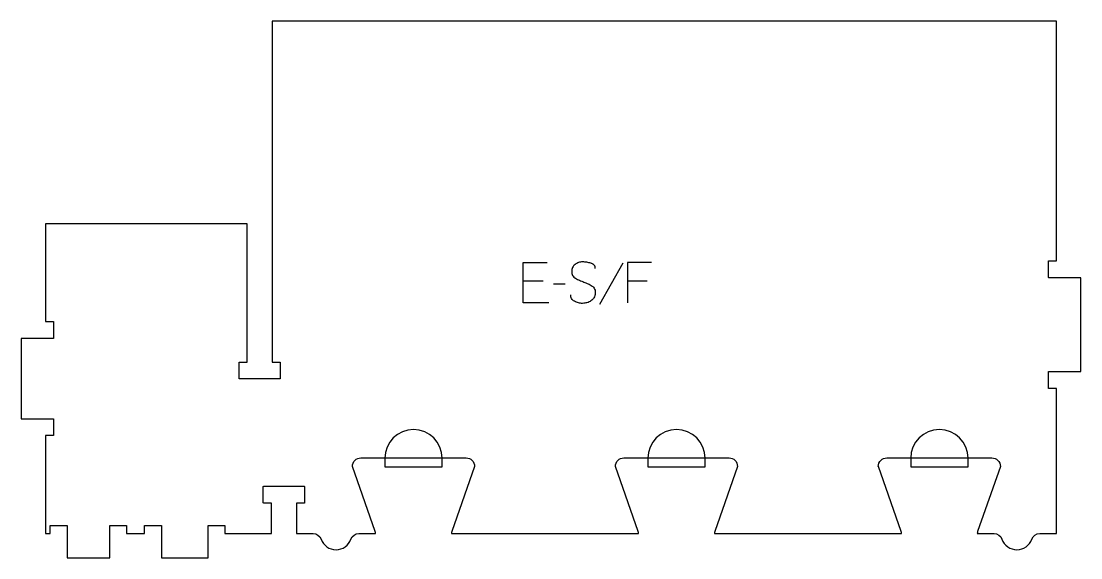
# Model space of a CAD drawing. Extents: x 0 to 786, y 0 to 398.
import ezdxf

# ---------------------------------------------------------------- set-up
doc = ezdxf.new("R2010")
doc.units = 0
for name, color, linetype in [('1_ANYTOOL_1MMDEEP_LABELS_S', 2, 'CONTINUOUS'), ('4_ANYTOOL_CUTTHROUGH_OUTSI', 5, 'CONTINUOUS'), ('5_ANYTOOL_HALF_MILL_9MM_IN', 3, 'CONTINUOUS')]:
    doc.layers.add(name, color=color, linetype=linetype)

msp = doc.modelspace()

# ---------------------------------------------------------------- linework, layer by layer
at = {"layer": '1_ANYTOOL_1MMDEEP_LABELS_S'}
for p, q in [((445.902261, 218.343312), (428.716546, 187.571883)), ((386.845118, 204.886169), (372.187975, 204.886169)), ((463.987975, 204.843312), (449.502261, 204.843312)), ((403.345118, 202.700455), (394.559403, 202.61474))]:
    msp.add_line(p, q, dxfattribs=at)
for points in [[(391.130832, 188.81474), (372.187975, 188.81474), (372.187975, 218.81474), (390.016546, 218.81474)], [(467.159403, 218.81474), (449.502261, 218.81474), (449.502261, 188.81474)]]:
    msp.add_lwpolyline(points, dxfattribs=at)
msp.add_lwpolyline([(425.587975, 214.229026, 0.071867), (425.394861, 215.565633, 0.100684), (424.768332, 216.746883, 0.047558), (424.293778, 217.223334, 0.038563), (423.743778, 217.612062, 0.037928), (423.046591, 217.95953, 0.026634), (422.309403, 218.21474, 0.028461), (419.28607, 218.900723, 0.041577), (416.202261, 219.157597, 0.036938), (414.699901, 219.046458, 0.041531), (413.234403, 218.70224, 0.041583), (411.857027, 218.125032, 0.038125), (410.587975, 217.336169, 0.057611), (409.517822, 216.344265, 0.065808), (408.723689, 215.123669, 0.06469), (408.246193, 213.664114, 0.046778), (408.102261, 212.129026, 0.052235), (408.264616, 210.579184, 0.075448), (408.809403, 209.129026, 0.076671), (409.725495, 207.955973, 0.061023), (410.930832, 207.071883, 0.021951), (413.959686, 205.544537, 0.018213), (417.102261, 204.26474, -0.02405), (420.203745, 202.959278, -0.02981), (423.145118, 201.329026, -0.068439), (424.28642, 200.363095, -0.079282), (425.095118, 199.111169, -0.076308), (425.520117, 197.532487, -0.047772), (425.545118, 195.886169, -0.046243), (425.251883, 194.20521, -0.06359), (424.602261, 192.634383, -0.064671), (423.629437, 191.350194, -0.057073), (422.373689, 190.336169, -0.067522), (419.405381, 188.973259, -0.070793), (416.180832, 188.471883, -0.064027), (413.041817, 188.834398, -0.070447), (410.116546, 190.01474, -0.054374), (408.958129, 190.864373, -0.074742), (408.059403, 191.975455, -0.075199), (407.536396, 193.281833, -0.057737), (407.373689, 194.686169)], format="xyb", dxfattribs=at)
at = {"layer": '4_ANYTOOL_CUTTHROUGH_OUTSI'}
msp.add_lwpolyline([(755.096218, 18), (767.500656, 18), (767.500656, 45.75), (767.50065, 125.5), (761.75065, 125.5, -0.414214), (761.50065, 125.75), (761.50065, 137.75, -0.414214), (761.75065, 138), (785.50065, 138), (785.50065, 207.5), (761.75065, 207.5, -0.414214), (761.50065, 207.75), (761.50065, 219.75, -0.414214), (761.75065, 220), (767.50065, 220), (767.500656, 397.5), (186.000656, 397.5), (186.000656, 145), (191.750656, 145, -0.414214), (192.000656, 144.75), (192.000656, 132.75, -0.414214), (191.750656, 132.5), (161.750656, 132.5, -0.414214), (161.500656, 132.75), (161.500656, 144.75, -0.414214), (161.750656, 145), (167.500656, 145), (167.500656, 247.5), (18, 247.5), (18, 175), (23.75, 175, -0.414214), (24, 174.75), (24, 162.75, -0.414214), (23.75, 162.5), (0, 162.5), (0, 103), (23.75, 103, -0.414214), (24, 102.75), (24, 90.75, -0.414214), (23.75, 90.5), (18, 90.5), (18, 18), (21.5, 18), (21.5, 23.75, -0.414214), (21.75, 24), (33.75, 24, -0.414214), (34, 23.75), (34, 0), (65.589, 0), (65.589, 23.75, -0.414214), (65.839, 24), (77.839, 24, -0.414214), (78.089, 23.75), (78.089, 18), (91.5, 18), (91.5, 23.75, -0.414214), (91.75, 24), (103.75, 24, -0.414214), (104, 23.75), (104, 0), (138.5, 0), (138.5, 23.75, -0.414214), (138.75, 24), (150.75, 24, -0.414214), (151, 23.75), (151, 18), (185.500656, 18), (185.500656, 40.5), (179.750656, 40.5, -0.414214), (179.500656, 40.75), (179.500656, 52.75, -0.414214), (179.750656, 53), (209.750656, 53, -0.414214), (210.000656, 52.75), (210.000656, 40.75, -0.414214), (209.750656, 40.5), (204.000656, 40.5), (204.000656, 18), (216.405093, 18, -0.317837), (222.297649, 13.833333, 0.707107), (244.453662, 13.833333, -0.317837), (250.346218, 18), (262.745218, 18, 0.061784), (262.510224, 19.39487), (245.614691, 67.667412, -0.084368), (245.600656, 67.75, -0.414214), (251.850656, 74), (329.850656, 74, -0.414214), (336.100656, 67.75, -0.084368), (336.08662, 67.667412), (319.187507, 19.383805, 0.061178), (318.956093, 18), (457.645218, 18, 0.061784), (457.410224, 19.39487), (440.514691, 67.667412, -0.084368), (440.500656, 67.75, -0.414214), (446.750656, 74), (524.750656, 74, -0.414214), (531.000656, 67.75, -0.084368), (530.98662, 67.667412), (514.087507, 19.383805, 0.061178), (513.856093, 18), (652.545218, 18, 0.061784), (652.310224, 19.39487), (635.414691, 67.667412, -0.084368), (635.400656, 67.75, -0.414214), (641.650656, 74), (719.650656, 74, -0.414214), (725.900656, 67.75, -0.084368), (725.88662, 67.667412), (708.987507, 19.383805, 0.061178), (708.756093, 18), (721.155093, 18, -0.317837), (727.047649, 13.833333, 0.707107), (749.203662, 13.833333, -0.317837)], format="xyb", close=True, dxfattribs=at)
at = {"layer": '5_ANYTOOL_HALF_MILL_9MM_IN'}
for points in [[(312.100656, 73.75, 1), (269.600656, 73.75), (269.600656, 67.5), (312.100656, 67.5)], [(507.000656, 73.75, 1), (464.500656, 73.75), (464.500656, 67.5), (507.000656, 67.5)], [(701.900656, 73.5), (701.900656, 73.75, 1), (659.400656, 73.75), (659.400656, 67.5), (701.900656, 67.5)]]:
    msp.add_lwpolyline(points, format="xyb", close=True, dxfattribs=at)

doc.saveas('drawing.dxf')
